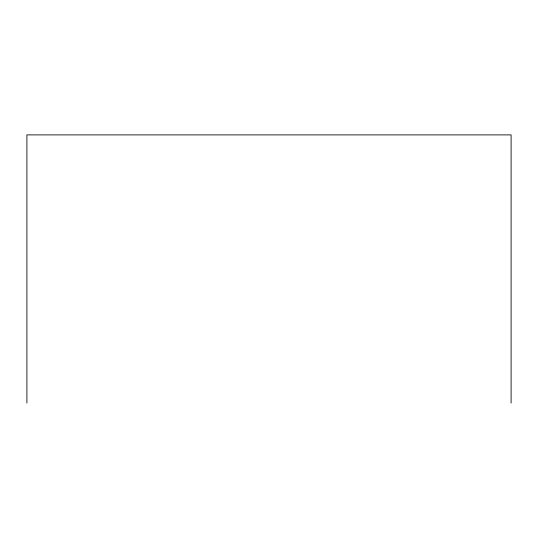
<?xml version="1.0" encoding="UTF-8"?>
<svg xmlns="http://www.w3.org/2000/svg" width="538" height="538" viewBox="0 0 538 538"><rect width="100%" height="100%" fill="white"/><g stroke="black" fill="none" stroke-linecap="round" stroke-linejoin="round"><path stroke-width="0.81" d="M511.1 403.11L511.1 134.89L26.9 134.89L26.9 403.11"/></g></svg>
